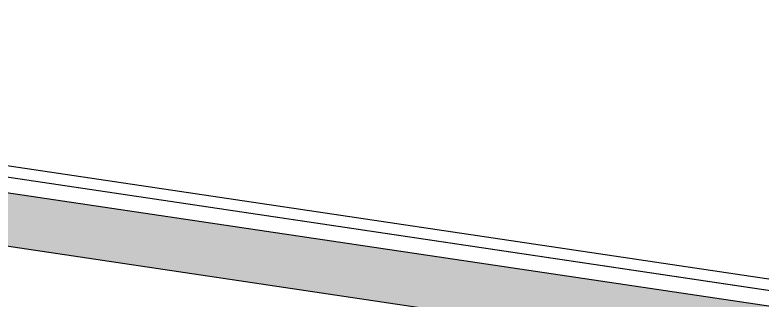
# Model space of a CAD drawing. Header units: millimetres. Extents: x 338 to 506, y 179 to 335.
# Drawn here: x 379.25 to 389.11, y 324.48 to 328.24 of the extents above; entities that cross this region are included whole.
import ezdxf

# ---------------------------------------------------------------- set-up
doc = ezdxf.new("R2010")
doc.units = ezdxf.units.MM
doc.layers.add('ANDEN', color=251, linetype='Continuous')
doc.layers.add('MUROS', color=32, linetype='Continuous')

# ---------------------------------------------------------------- blocks, each defined once
blk = doc.blocks.new('*U887')
at = {"layer": 'ANDEN', "linetype": 'Continuous'}
for p, q in [((139.8345, 78.5683), (139.8345, 133.6332)), ((140.5344, 133.6332), (140.5344, 78.5683))]:
    blk.add_line(p, q, dxfattribs=at)
at = {"layer": 'ANDEN', "linetype": 'Continuous', "extrusion": (0, 0, -1)}
for points in [[(-139.8345, 133.6332), (-140.5344, 78.5683), (-139.8345, 78.5683)], [(-139.8345, 133.6332), (-140.5344, 133.6332), (-140.5344, 78.5683)]]:
    blk.add_solid(points, dxfattribs=at)
blk = doc.blocks.new('A$C7152A42C')
at = {"layer": 'ANDEN'}
blk.add_lwpolyline([(134.58444, 70.81492), (140.73444, 70.81492), (140.88483, 70.81492), (140.88483, 139.4371), (140.88483, 141.26289, 0.3468554), (140.41942, 141.75892), (139.81378, 141.79737), (139.4802, 141.81855)], format="xyb", dxfattribs=at)
for points in [[(140.73444, 78.74063), (140.73444, 141.26289)], [(140.73444, 78.10052), (140.73444, 136.87449)]]:
    blk.add_lwpolyline(points, dxfattribs=at)
at = {"layer": 'ANDEN', "linetype": 'Continuous'}
blk.add_blockref('*U887', (0, 0), dxfattribs=at)

msp = doc.modelspace()

# ---------------------------------------------------------------- block references
at = {"layer": 'MUROS', "color": 32, "rotation": 81.53046525965426}
msp.add_blockref('A$C7152A42C', (484.7482, 168.0844), dxfattribs=at)

doc.saveas('drawing.dxf')
